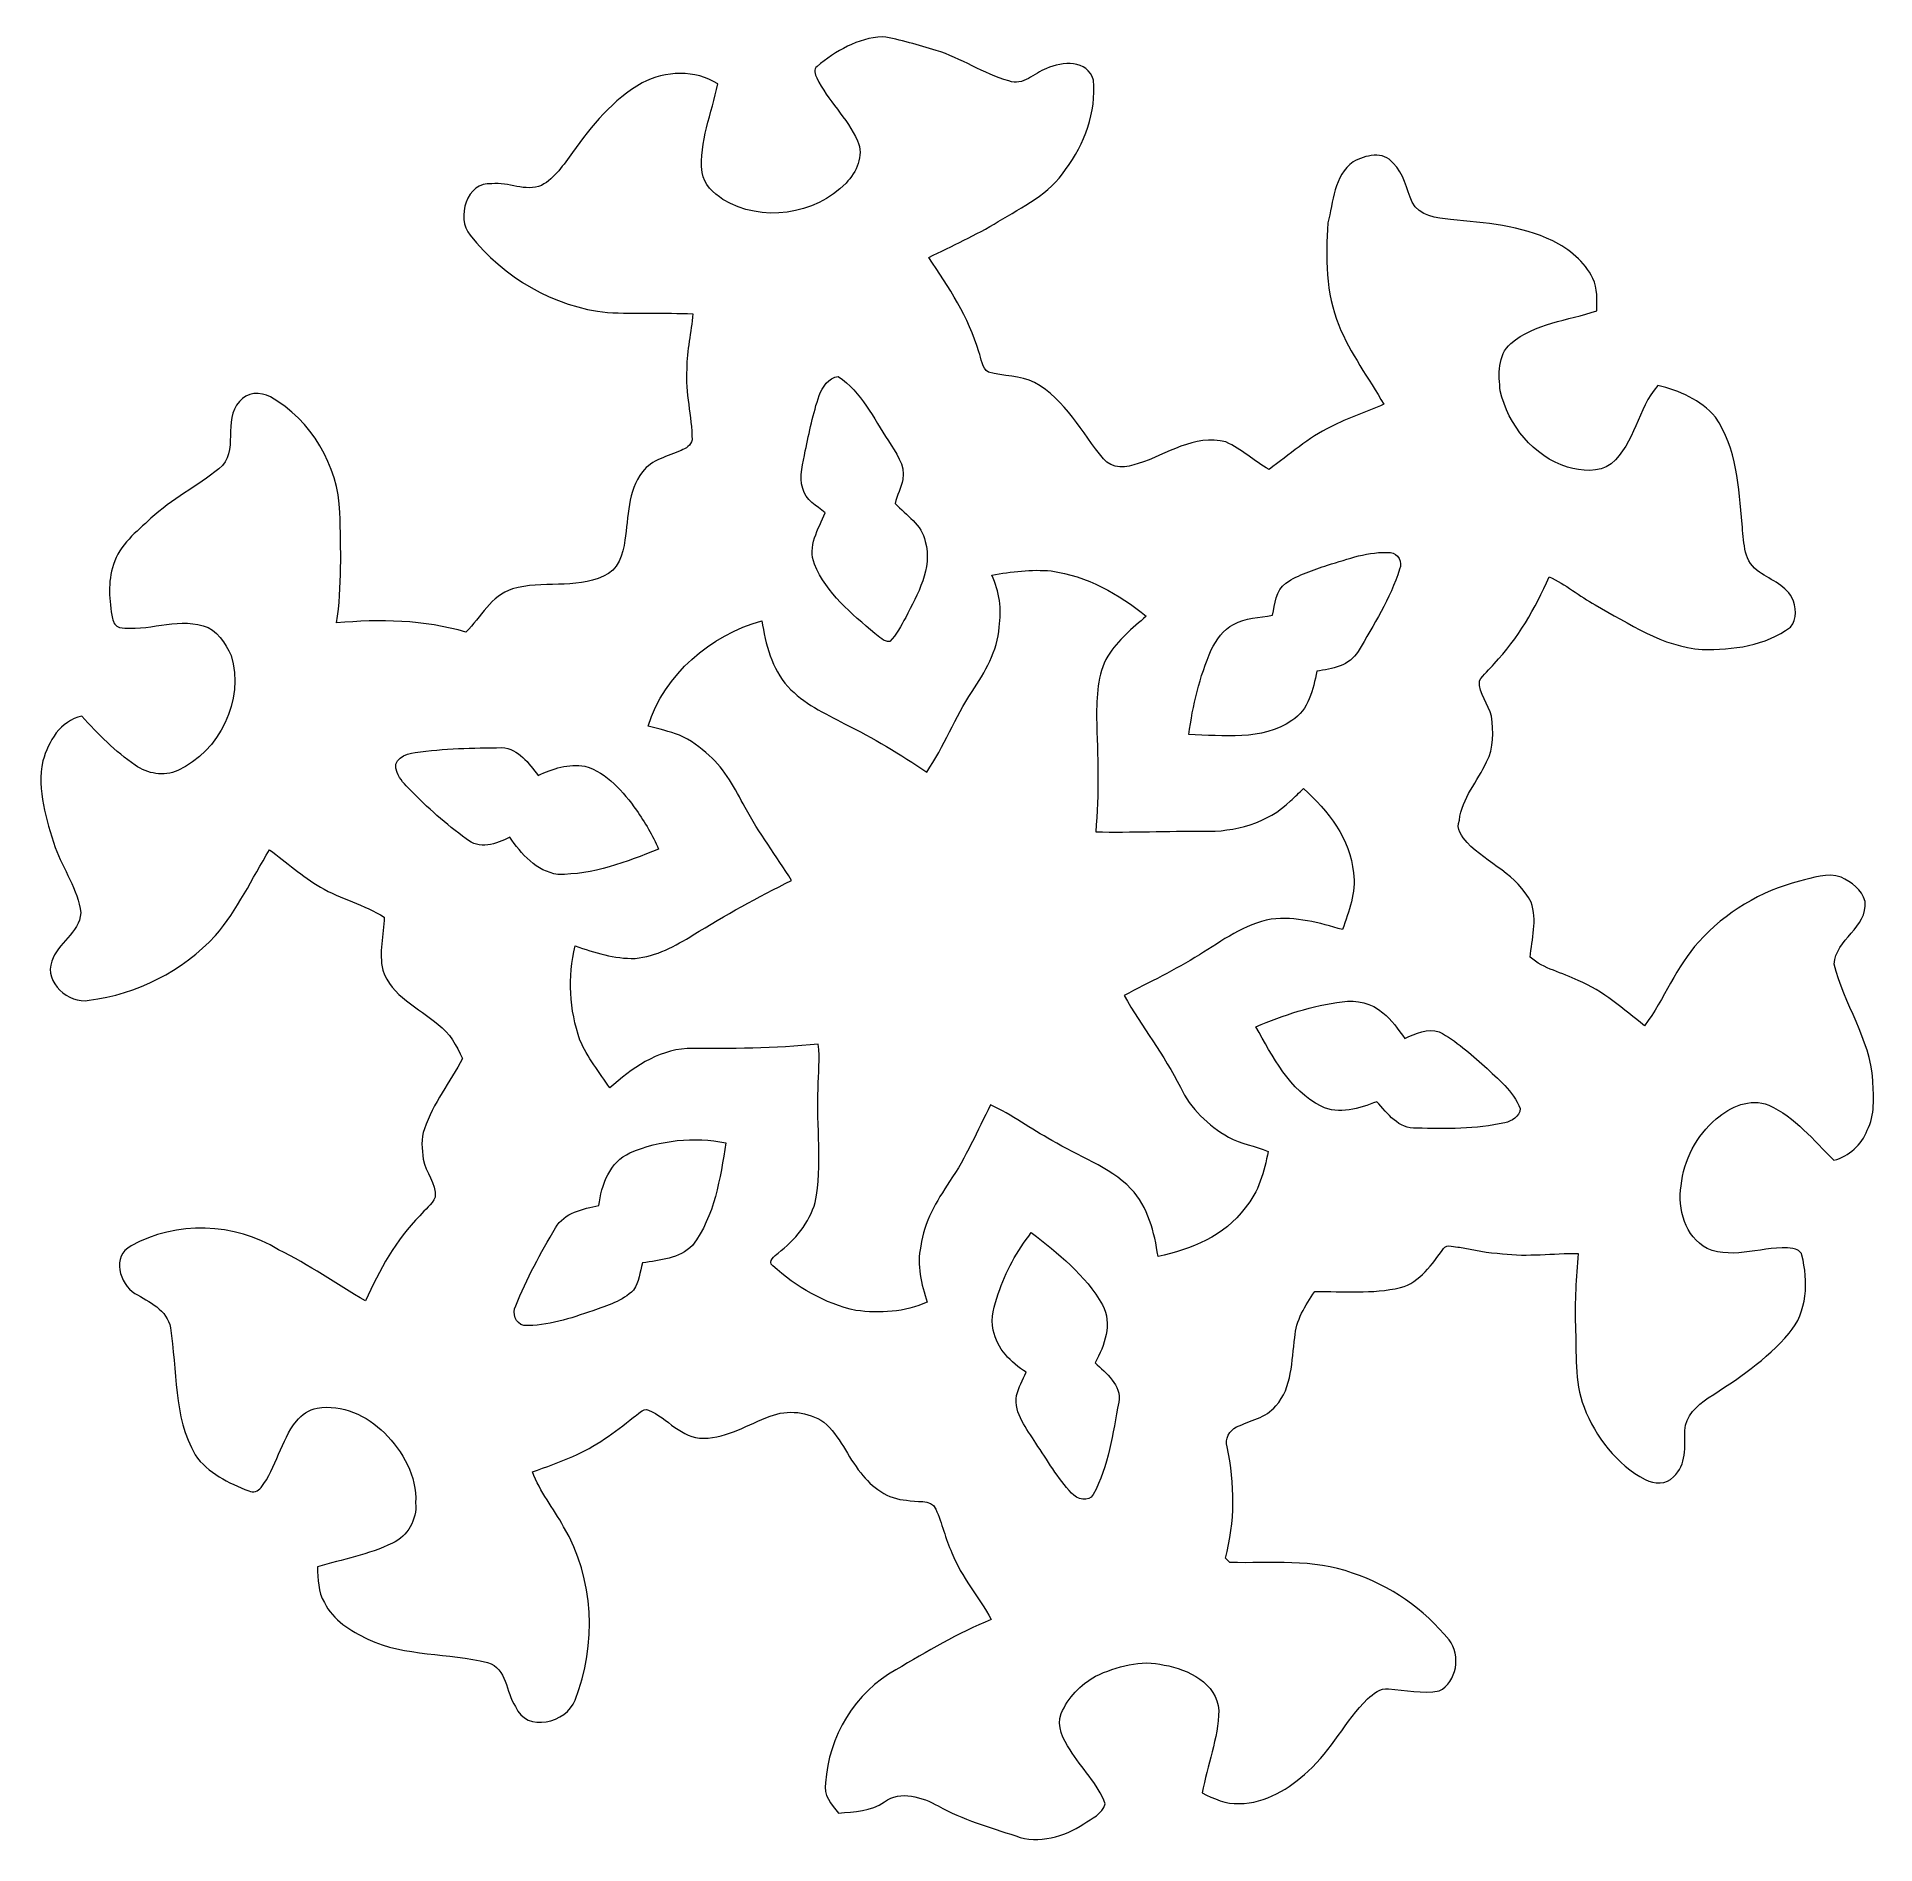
# Model space of a CAD drawing. Header units: centimetres. Extents: x -16.3 to 16.2, y -16 to 16.
import ezdxf

# ---------------------------------------------------------------- set-up
doc = ezdxf.new("R2010")
doc.units = ezdxf.units.CM
doc.header["$MEASUREMENT"] = 0
doc.layers.add('Layer 1', color=7, linetype='Continuous')

msp = doc.modelspace()

# ---------------------------------------------------------------- linework, layer by layer
at = {"layer": 'Layer 1', "color": 254, "lineweight": 9}
for points, knots in [([(-2.47945, 15.42943), (-2.15419, 15.70072), (-1.75943, 15.93391), (-1.32622, 15.95401), (-1.32622, 15.95401), (-1.00096, 15.91062), (-0.69016, 15.79844), (-0.37443, 15.71271), (-0.37443, 15.71271), (0.07395, 15.57972), (0.4606, 15.29714), (0.9118, 15.1712), (0.9118, 15.1712), (1.16898, 15.07983), (1.35948, 15.30808), (1.58031, 15.39345), (1.58031, 15.39345), (1.86218, 15.51798), (2.30069, 15.55114), (2.41463, 15.18531), (2.41463, 15.18531), (2.45803, 14.62051), (2.26259, 14.05219), (1.91828, 13.60663), (1.91828, 13.60663), (1.6417, 13.16813), (1.15134, 12.94553), (0.72553, 12.68271), (0.72553, 12.68271), (0.33289, 12.43929), (-0.09079, 12.25408), (-0.50284, 12.047), (-0.50284, 12.047), (-0.15147, 11.52313), (0.20483, 10.98867), (0.38052, 10.37554), (0.38052, 10.37554), (0.43414, 10.26124), (0.43273, 10.08944), (0.55338, 10.01606), (0.55338, 10.01606), (0.81867, 9.94056), (1.11606, 9.96491), (1.36724, 9.83508), (1.36724, 9.83508), (1.91687, 9.53522), (2.20473, 8.94855), (2.5875, 8.48077), (2.5875, 8.48077), (2.73284, 8.30156), (3.01012, 8.32096), (3.20415, 8.40175), (3.20415, 8.40175), (3.71709, 8.55591), (4.19016, 8.93197), (4.75708, 8.78204), (4.75708, 8.78204), (5.03189, 8.6561), (5.25591, 8.44302), (5.51978, 8.29627), (5.51978, 8.29627), (5.87926, 8.55485), (6.21229, 8.85859), (6.61516, 9.05121), (6.61516, 9.05121), (6.91714, 9.20714), (7.24028, 9.31509), (7.55214, 9.44879), (7.55214, 9.44879), (7.28191, 9.91269), (6.96018, 10.35014), (6.75168, 10.84756), (6.75168, 10.84756), (6.52485, 11.42047), (6.51603, 12.053), (6.56083, 12.65836), (6.56083, 12.65836), (6.65432, 13.03019), (6.66561, 13.49445), (7.00745, 13.73963), (7.00745, 13.73963), (7.217, 13.85957), (7.5479, 13.93789), (7.71441, 13.71529), (7.71441, 13.71529), (7.91162, 13.53572), (7.94901, 13.25879), (8.05132, 13.02666), (8.05132, 13.02666), (8.18009, 12.77901), (8.4856, 12.74621), (8.73112, 12.71904), (8.73112, 12.71904), (9.34354, 12.66048), (9.97607, 12.61427), (10.53947, 12.34298), (10.53947, 12.34298), (10.83333, 12.19552), (11.10532, 11.97715), (11.25032, 11.67588), (11.25032, 11.67588), (11.33781, 11.49773), (11.32369, 11.29453), (11.31946, 11.10156), (11.31946, 11.10156), (10.80582, 10.93116), (10.22796, 10.88495), (9.79721, 10.52476), (9.79721, 10.52476), (9.55945, 10.31416), (9.58273, 9.9702), (9.61201, 9.68586), (9.61201, 9.68586), (9.75066, 9.07449), (10.19938, 8.53263), (10.80052, 8.33331), (10.80052, 8.33331), (11.04923, 8.27298), (11.3558, 8.22924), (11.57311, 8.39681), (11.57311, 8.39681), (12.00138, 8.75453), (12.03666, 9.37153), (12.40072, 9.7797), (12.40072, 9.7797), (12.77996, 9.69433), (13.16378, 9.52605), (13.41955, 9.22372), (13.41955, 9.22372), (13.79984, 8.67162), (13.83794, 7.97418), (13.89156, 7.32824), (13.89156, 7.32824), (13.92437, 7.04391), (13.90497, 6.7063), (14.15791, 6.50804), (14.15791, 6.50804), (14.36499, 6.3507), (14.64051, 6.2685), (14.77316, 6.0272), (14.77316, 6.0272), (14.85077, 5.86669), (14.87546, 5.64655), (14.74776, 5.50509), (14.74776, 5.50509), (14.30502, 5.17136), (13.72611, 5.09869), (13.18742, 5.10998), (13.18742, 5.10998), (12.48292, 5.15619), (11.89026, 5.56788), (11.29336, 5.89879), (11.29336, 5.89879), (11.01219, 6.05084), (10.76842, 6.26568), (10.47561, 6.39585), (10.47561, 6.39585), (10.23501, 5.8367), (9.92493, 5.30118), (9.50512, 4.85668), (9.50512, 4.85668), (9.41974, 4.75438), (9.3118, 4.66901), (9.24301, 4.55365), (9.24301, 4.55365), (9.23312, 4.32223), (9.4021, 4.14231), (9.45502, 3.92676), (9.45502, 3.92676), (9.48959, 3.6583), (9.5023, 3.36549), (9.36965, 3.11961), (9.36965, 3.11961), (9.21407, 2.77388), (8.9322, 2.47755), (8.88811, 2.08773), (8.88811, 2.08773), (8.82214, 1.93357), (8.9368, 1.80163), (9.02357, 1.6898), (9.02357, 1.6898), (9.38659, 1.3222), (9.9207, 1.11936), (10.1567, 0.63358), (10.1567, 0.63358), (10.27029, 0.32208), (10.16904, -0.01976), (10.14011, -0.33691), (10.14011, -0.33691), (10.38318, -0.54928), (10.71092, -0.60643), (10.99102, -0.75248), (10.99102, -0.75248), (11.43694, -0.93064), (11.79007, -1.26366), (12.16719, -1.55011), (12.16719, -1.55011), (12.51573, -1.07492), (12.72528, -0.5073), (13.12357, -0.06668), (13.12357, -0.06668), (13.59699, 0.45543), (14.22353, 0.83678), (14.90862, 1.00753), (14.90862, 1.00753), (15.14534, 1.06644), (15.40357, 1.16628), (15.64381, 1.07843), (15.64381, 1.07843), (15.82972, 0.99306), (16.01211, 0.8583), (16.06785, 0.65016), (16.06785, 0.65016), (16.12181, 0.18838), (15.53939, -0.01976), (15.52316, -0.46109), (15.52316, -0.46109), (15.69214, -1.16523), (16.15991, -1.78189), (16.20579, -2.51955), (16.20579, -2.51955), (16.21778, -2.81376), (16.24847, -3.13056), (16.10524, -3.40114), (16.10524, -3.40114), (16.01282, -3.66184), (15.78139, -3.85763), (15.51822, -3.93172), (15.51822, -3.93172), (15.15839, -3.58247), (14.83101, -3.16619), (14.36358, -2.95452), (14.36358, -2.95452), (14.03373, -2.82893), (13.68131, -2.97957), (13.43542, -3.20182), (13.43542, -3.20182), (13.08476, -3.49604), (12.85722, -3.92748), (12.81277, -4.38327), (12.81277, -4.38327), (12.74327, -4.79144), (12.88862, -5.28603), (13.27138, -5.49205), (13.27138, -5.49205), (13.76033, -5.70548), (14.28385, -5.42855), (14.78868, -5.49311), (14.78868, -5.49311), (14.85465, -5.50757), (14.93437, -5.53615), (14.95166, -5.61094), (14.95166, -5.61094), (15.06314, -6.07308), (15.05397, -6.61953), (14.72236, -6.99242), (14.72236, -6.99242), (14.32971, -7.46761), (13.80549, -7.80769), (13.2929, -8.13859), (13.2929, -8.13859), (13.09393, -8.26982), (12.89109, -8.46103), (12.8798, -8.71574), (12.8798, -8.71574), (12.87733, -8.99549), (12.91472, -9.32569), (12.67624, -9.53277), (12.67624, -9.53277), (12.55842, -9.68024), (12.33193, -9.66541), (12.17777, -9.58569), (12.17777, -9.58569), (11.67365, -9.3144), (11.29582, -8.83356), (11.09545, -8.30193), (11.09545, -8.30193), (10.91482, -7.84155), (10.96316, -7.34131), (10.94305, -6.85907), (10.94305, -6.85907), (10.92364, -6.43362), (10.95681, -6.00817), (10.99279, -5.58448), (10.99279, -5.58448), (10.54476, -5.57213), (10.09672, -5.64657), (9.65011, -5.58624), (9.65011, -5.58624), (9.39364, -5.57107), (9.14246, -5.51992), (8.89128, -5.47159), (8.89128, -5.47159), (8.81332, -5.48323), (8.66728, -5.40068), (8.60731, -5.49664), (8.60731, -5.49664), (8.4041, -5.76898), (8.1956, -6.09107), (7.84706, -6.18667), (7.84706, -6.18667), (7.34964, -6.30168), (6.83247, -6.24841), (6.32694, -6.25758), (6.32694, -6.25758), (6.16537, -6.50417), (5.98686, -6.76346), (5.9784, -7.07038), (5.9784, -7.07038), (5.91031, -7.47854), (5.93959, -7.9562), (5.63761, -8.27971), (5.63761, -8.27971), (5.46546, -8.49208), (5.18147, -8.54005), (4.94617, -8.65153), (4.94617, -8.65153), (4.81282, -8.71257), (4.73697, -8.86567), (4.7793, -9.00607), (4.7793, -9.00607), (4.91265, -9.65554), (4.92536, -10.33322), (4.74614, -10.97564), (4.74614, -10.97564), (4.77225, -11.00069), (4.79871, -11.02573), (4.82516, -11.05149), (4.82516, -11.05149), (5.54836, -11.07265), (6.30295, -10.98023), (6.99616, -11.23846), (6.99616, -11.23846), (7.66432, -11.45683), (8.26404, -11.87769), (8.70501, -12.42344), (8.70501, -12.42344), (8.92303, -12.69226), (8.8433, -13.1671), (8.5318, -13.32585), (8.5318, -13.32585), (8.23442, -13.377), (7.93314, -13.31103), (7.6361, -13.28598), (7.6361, -13.28598), (7.48899, -13.27187), (7.36446, -13.37629), (7.26074, -13.4659), (7.26074, -13.4659), (6.86457, -13.8529), (6.63209, -14.37889), (6.21158, -14.74436), (6.21158, -14.74436), (5.87785, -15.05305), (5.46052, -15.31657), (4.99203, -15.32045), (4.99203, -15.32045), (4.75708, -15.3328), (4.53941, -15.23155), (4.33586, -15.1296), (4.33586, -15.1296), (4.43182, -14.64241), (4.61667, -14.16934), (4.63149, -13.6691), (4.63149, -13.6691), (4.59127, -13.18685), (4.08928, -12.93991), (3.66558, -12.86794), (3.66558, -12.86794), (3.25213, -12.76422), (2.82456, -12.89158), (2.44921, -13.06373), (2.44921, -13.06373), (2.18427, -13.2126), (1.95849, -13.44297), (1.84278, -13.72695), (1.84278, -13.72695), (1.75282, -13.95591), (1.877, -14.18168), (1.99765, -14.36936), (1.99765, -14.36936), (2.19591, -14.69356), (2.49083, -14.96168), (2.61995, -15.32645), (2.61995, -15.32645), (2.56633, -15.50072), (2.38253, -15.5868), (2.24071, -15.67781), (2.24071, -15.67781), (1.89041, -15.90677), (1.44661, -16.03871), (1.03739, -15.89266), (1.03739, -15.89266), (0.57278, -15.73426), (0.09371, -15.60585), (-0.33597, -15.36173), (-0.33597, -15.36173), (-0.61643, -15.20474), (-1.00308, -15.08056), (-1.28883, -15.28658), (-1.28883, -15.28658), (-1.52413, -15.46156), (-1.82223, -15.46403), (-2.10198, -15.48802), (-2.10198, -15.48802), (-2.22757, -15.33633), (-2.37715, -15.16699), (-2.32882, -14.95109), (-2.32882, -14.95109), (-2.2826, -14.13547), (-1.80247, -13.34772), (-1.08492, -12.9512), (-1.08492, -12.9512), (-0.53776, -12.62664), (0.01469, -12.30561), (0.60241, -12.05937), (0.60241, -12.05937), (0.38087, -11.66109), (0.07431, -11.31043), (-0.09326, -10.88251), (-0.09326, -10.88251), (-0.20792, -10.63133), (-0.26648, -10.35968), (-0.37795, -10.1078), (-0.37795, -10.1078), (-0.45945, -9.90743), (-0.73461, -10.00232), (-0.89477, -9.94869), (-0.89477, -9.94869), (-1.22885, -9.93812), (-1.50931, -9.71621), (-1.70722, -9.46468), (-1.70722, -9.46468), (-1.94182, -9.17787), (-2.07517, -8.8131), (-2.35951, -8.56686), (-2.35951, -8.56686), (-2.63926, -8.38167), (-2.99804, -8.33862), (-3.31201, -8.46456), (-3.31201, -8.46456), (-3.69936, -8.60355), (-4.0606, -8.84944), (-4.48746, -8.85226), (-4.48746, -8.85226), (-4.88257, -8.85896), (-5.12775, -8.49842), (-5.46325, -8.35343), (-5.46325, -8.35343), (-5.56873, -8.31604), (-5.65234, -8.43951), (-5.73171, -8.48115), (-5.73171, -8.48115), (-6.05874, -8.75419), (-6.41187, -9.00114), (-6.80098, -9.17646), (-6.80098, -9.17646), (-7.03628, -9.27701), (-7.27794, -9.36202), (-7.51853, -9.44882), (-7.51853, -9.44882), (-7.3873, -9.79982), (-7.14212, -10.09157), (-6.96679, -10.42001), (-6.96679, -10.42001), (-6.42104, -11.33512), (-6.37835, -12.50528), (-6.76112, -13.48848), (-6.76112, -13.48848), (-6.91634, -13.8857), (-7.62401, -14.0762), (-7.81698, -13.60172), (-7.81698, -13.60172), (-7.99337, -13.34772), (-7.96585, -12.92438), (-8.31052, -12.82349), (-8.31052, -12.82349), (-9.00831, -12.64216), (-9.76537, -12.7226), (-10.43142, -12.40827), (-10.43142, -12.40827), (-10.73304, -12.25975), (-11.05054, -12.07701), (-11.20082, -11.76198), (-11.20082, -11.76198), (-11.31512, -11.57254), (-11.31442, -11.34359), (-11.32324, -11.12945), (-11.32324, -11.12945), (-10.87944, -10.99575), (-10.41484, -10.91461), (-9.99574, -10.71035), (-9.99574, -10.71035), (-9.72657, -10.58723), (-9.55829, -10.29195), (-9.58545, -9.99809), (-9.58545, -9.99809), (-9.56182, -9.52254), (-9.81405, -9.08616), (-10.1372, -8.75808), (-10.1372, -8.75808), (-10.44482, -8.44939), (-10.88862, -8.25114), (-11.32959, -8.31852), (-11.32959, -8.31852), (-11.47423, -8.3485), (-11.60229, -8.43704), (-11.69648, -8.54923), (-11.69648, -8.54923), (-11.97305, -8.90341), (-12.04961, -9.36767), (-12.32089, -9.72468), (-12.32089, -9.72468), (-12.37169, -9.791), (-12.4613, -9.82699), (-12.53962, -9.78606), (-12.53962, -9.78606), (-12.89345, -9.64566), (-13.26563, -9.47033), (-13.48682, -9.14718), (-13.48682, -9.14718), (-13.87876, -8.46597), (-13.80715, -7.64682), (-13.92427, -6.89717), (-13.92427, -6.89717), (-13.97895, -6.58249), (-14.30562, -6.43185), (-14.55292, -6.29039), (-14.55292, -6.29039), (-14.82879, -6.12141), (-14.96814, -5.62611), (-14.62312, -5.44866), (-14.62312, -5.44866), (-13.82443, -5.00663), (-12.7855, -5.03097), (-12.0101, -5.51569), (-12.0101, -5.51569), (-11.4767, -5.78168), (-10.98492, -6.11823), (-10.47445, -6.42303), (-10.47445, -6.42303), (-10.2261, -5.8794), (-9.93753, -5.34001), (-9.51031, -4.9142), (-9.51031, -4.9142), (-9.4193, -4.80625), (-9.29794, -4.71735), (-9.23867, -4.58612), (-9.23867, -4.58612), (-9.21786, -4.33741), (-9.41012, -4.14832), (-9.45034, -3.91408), (-9.45034, -3.91408), (-9.47398, -3.73557), (-9.49479, -3.54719), (-9.43094, -3.37503), (-9.43094, -3.37503), (-9.27501, -2.92595), (-8.97444, -2.54742), (-8.75607, -2.12937), (-8.75607, -2.12937), (-8.86297, -1.90571), (-8.98079, -1.67782), (-9.18858, -1.53036), (-9.18858, -1.53036), (-9.52654, -1.22838), (-10.0162, -1.03118), (-10.16824, -0.56763), (-10.16824, -0.56763), (-10.23562, -0.2593), (-10.15554, 0.05996), (-10.14037, 0.369), (-10.14037, 0.369), (-10.4928, 0.59654), (-10.9126, 0.68579), (-11.27032, 0.9031), (-11.27032, 0.9031), (-11.59488, 1.08725), (-11.86934, 1.34372), (-12.17026, 1.56139), (-12.17026, 1.56139), (-12.48423, 1.05268), (-12.73541, 0.50094), (-13.12946, 0.04515), (-13.12946, 0.04515), (-13.70872, -0.58421), (-14.5187, -0.99414), (-15.36572, -1.10032), (-15.36572, -1.10032), (-15.72873, -1.17264), (-16.16264, -0.78176), (-16.02577, -0.40994), (-16.02577, -0.40994), (-15.9224, -0.08397), (-15.53964, 0.08889), (-15.51142, 0.44449), (-15.51142, 0.44449), (-15.56151, 0.86395), (-15.82539, 1.21496), (-15.96368, 1.60654), (-15.96368, 1.60654), (-16.1249, 2.09726), (-16.29105, 2.61372), (-16.18205, 3.13619), (-16.18205, 3.13619), (-16.08609, 3.48156), (-15.87407, 3.84739), (-15.49625, 3.92711), (-15.49625, 3.92711), (-15.20415, 3.61385), (-14.90499, 3.30058), (-14.54763, 3.06034), (-14.54763, 3.06034), (-14.33384, 2.90759), (-14.03927, 2.85467), (-13.79656, 2.96791), (-13.79656, 2.96791), (-13.05538, 3.30164), (-12.61158, 4.21675), (-12.85182, 5.00062), (-12.85182, 5.00062), (-12.95131, 5.22075), (-13.09912, 5.46134), (-13.34783, 5.52873), (-13.34783, 5.52873), (-13.83572, 5.67089), (-14.33208, 5.42078), (-14.8242, 5.49945), (-14.8242, 5.49945), (-14.9004, 5.51497), (-14.9378, 5.58799), (-14.94979, 5.6582), (-14.94979, 5.6582), (-15.01259, 5.97181), (-15.03658, 6.30519), (-14.93462, 6.61316), (-14.93462, 6.61316), (-14.82738, 6.96171), (-14.52611, 7.19172), (-14.2714, 7.43126), (-14.2714, 7.43126), (-13.9024, 7.7671), (-13.45225, 7.99676), (-13.06702, 8.30826), (-13.06702, 8.30826), (-12.69519, 8.60883), (-13.01622, 9.16481), (-12.70154, 9.49536), (-12.70154, 9.49536), (-12.57701, 9.66787), (-12.33007, 9.67281), (-12.15509, 9.57932), (-12.15509, 9.57932), (-11.42942, 9.17221), (-10.956, 8.36365), (-10.92707, 7.53462), (-10.92707, 7.53462), (-10.90978, 6.88339), (-10.88615, 6.22652), (-10.98492, 5.57988), (-10.98492, 5.57988), (-10.21799, 5.64514), (-9.43729, 5.63738), (-8.69434, 5.41443), (-8.69434, 5.41443), (-8.43046, 5.68007), (-8.25231, 6.06001), (-7.87201, 6.18136), (-7.87201, 6.18136), (-7.34708, 6.33623), (-6.76711, 6.17113), (-6.26017, 6.40503), (-6.26017, 6.40503), (-6.00582, 6.50592), (-5.9088, 6.79555), (-5.88164, 7.04602), (-5.88164, 7.04602), (-5.81602, 7.45383), (-5.83684, 7.90998), (-5.56943, 8.25323), (-5.56943, 8.25323), (-5.4061, 8.4716), (-5.12035, 8.52451), (-4.88716, 8.63176), (-4.88716, 8.63176), (-4.80532, 8.66845), (-4.70724, 8.71854), (-4.69349, 8.81767), (-4.69349, 8.81767), (-4.69243, 9.23889), (-4.81978, 9.65305), (-4.78732, 10.07533), (-4.78732, 10.07533), (-4.78309, 10.40376), (-4.70971, 10.72514), (-4.67761, 11.0504), (-4.67761, 11.0504), (-5.18067, 11.06945), (-5.68409, 11.05146), (-6.18679, 11.07086), (-6.18679, 11.07086), (-7.13965, 11.17458), (-8.02935, 11.69246), (-8.61955, 12.44317), (-8.61955, 12.44317), (-8.87602, 12.74303), (-8.68481, 13.40096), (-8.23679, 13.35263), (-8.23679, 13.35263), (-7.94222, 13.38897), (-7.64377, 13.20199), (-7.35731, 13.32335), (-7.35731, 13.32335), (-7.11813, 13.45211), (-6.9689, 13.69271), (-6.8098, 13.90296), (-6.8098, 13.90296), (-6.4736, 14.37992), (-6.09013, 14.84523), (-5.57578, 15.13804), (-5.57578, 15.13804), (-5.16656, 15.35182), (-4.63492, 15.37546), (-4.23875, 15.11969), (-4.23875, 15.11969), (-4.34212, 14.60041), (-4.57284, 14.09417), (-4.51533, 13.55407), (-4.51533, 13.55407), (-4.48676, 13.34028), (-4.31284, 13.18894), (-4.14527, 13.07464), (-4.14527, 13.07464), (-3.46688, 12.65872), (-2.51544, 12.79559), (-1.96722, 13.36498), (-1.96722, 13.36498), (-1.7806, 13.5583), (-1.64866, 13.84723), (-1.76261, 14.11181), (-1.76261, 14.11181), (-1.94711, 14.51715), (-2.29177, 14.82654), (-2.48615, 15.22659), (-2.48615, 15.22659), (-2.51614, 15.28409), (-2.55177, 15.38639), (-2.47945, 15.42943), (-2.47945, 15.42943), (-2.47945, 15.42943), (-2.47945, 15.42943), (-2.47945, 15.42943)], [0, 0, 0, 0, 0.00529101, 0.00529101, 0.00529101, 0.00529101, 0.01058201, 0.01058201, 0.01058201, 0.01058201, 0.01587302, 0.01587302, 0.01587302, 0.01587302, 0.02116402, 0.02116402, 0.02116402, 0.02116402, 0.02645503, 0.02645503, 0.02645503, 0.02645503, 0.03174603, 0.03174603, 0.03174603, 0.03174603, 0.03703704, 0.03703704, 0.03703704, 0.03703704, 0.04232804, 0.04232804, 0.04232804, 0.04232804, 0.04761905, 0.04761905, 0.04761905, 0.04761905, 0.05291005, 0.05291005, 0.05291005, 0.05291005, 0.05820106, 0.05820106, 0.05820106, 0.05820106, 0.06349206, 0.06349206, 0.06349206, 0.06349206, 0.06878307, 0.06878307, 0.06878307, 0.06878307, 0.07407407, 0.07407407, 0.07407407, 0.07407407, 0.07936508, 0.07936508, 0.07936508, 0.07936508, 0.08465608, 0.08465608, 0.08465608, 0.08465608, 0.08994709, 0.08994709, 0.08994709, 0.08994709, 0.0952381, 0.0952381, 0.0952381, 0.0952381, 0.1005291, 0.1005291, 0.1005291, 0.1005291, 0.10582011, 0.10582011, 0.10582011, 0.10582011, 0.11111111, 0.11111111, 0.11111111, 0.11111111, 0.11640212, 0.11640212, 0.11640212, 0.11640212, 0.12169312, 0.12169312, 0.12169312, 0.12169312, 0.12698413, 0.12698413, 0.12698413, 0.12698413, 0.13227513, 0.13227513, 0.13227513, 0.13227513, 0.13756614, 0.13756614, 0.13756614, 0.13756614, 0.14285714, 0.14285714, 0.14285714, 0.14285714, 0.14814815, 0.14814815, 0.14814815, 0.14814815, 0.15343915, 0.15343915, 0.15343915, 0.15343915, 0.15873016, 0.15873016, 0.15873016, 0.15873016, 0.16402116, 0.16402116, 0.16402116, 0.16402116, 0.16931217, 0.16931217, 0.16931217, 0.16931217, 0.17460317, 0.17460317, 0.17460317, 0.17460317, 0.17989418, 0.17989418, 0.17989418, 0.17989418, 0.18518519, 0.18518519, 0.18518519, 0.18518519, 0.19047619, 0.19047619, 0.19047619, 0.19047619, 0.1957672, 0.1957672, 0.1957672, 0.1957672, 0.2010582, 0.2010582, 0.2010582, 0.2010582, 0.20634921, 0.20634921, 0.20634921, 0.20634921, 0.21164021, 0.21164021, 0.21164021, 0.21164021, 0.21693122, 0.21693122, 0.21693122, 0.21693122, 0.22222222, 0.22222222, 0.22222222, 0.22222222, 0.22751323, 0.22751323, 0.22751323, 0.22751323, 0.23280423, 0.23280423, 0.23280423, 0.23280423, 0.23809524, 0.23809524, 0.23809524, 0.23809524, 0.24338624, 0.24338624, 0.24338624, 0.24338624, 0.24867725, 0.24867725, 0.24867725, 0.24867725, 0.25396825, 0.25396825, 0.25396825, 0.25396825, 0.25925926, 0.25925926, 0.25925926, 0.25925926, 0.26455026, 0.26455026, 0.26455026, 0.26455026, 0.26984127, 0.26984127, 0.26984127, 0.26984127, 0.27513228, 0.27513228, 0.27513228, 0.27513228, 0.28042328, 0.28042328, 0.28042328, 0.28042328, 0.28571429, 0.28571429, 0.28571429, 0.28571429, 0.29100529, 0.29100529, 0.29100529, 0.29100529, 0.2962963, 0.2962963, 0.2962963, 0.2962963, 0.3015873, 0.3015873, 0.3015873, 0.3015873, 0.30687831, 0.30687831, 0.30687831, 0.30687831, 0.31216931, 0.31216931, 0.31216931, 0.31216931, 0.31746032, 0.31746032, 0.31746032, 0.31746032, 0.32275132, 0.32275132, 0.32275132, 0.32275132, 0.32804233, 0.32804233, 0.32804233, 0.32804233, 0.33333333, 0.33333333, 0.33333333, 0.33333333, 0.33862434, 0.33862434, 0.33862434, 0.33862434, 0.34391534, 0.34391534, 0.34391534, 0.34391534, 0.34920635, 0.34920635, 0.34920635, 0.34920635, 0.35449735, 0.35449735, 0.35449735, 0.35449735, 0.35978836, 0.35978836, 0.35978836, 0.35978836, 0.36507937, 0.36507937, 0.36507937, 0.36507937, 0.37037037, 0.37037037, 0.37037037, 0.37037037, 0.37566138, 0.37566138, 0.37566138, 0.37566138, 0.38095238, 0.38095238, 0.38095238, 0.38095238, 0.38624339, 0.38624339, 0.38624339, 0.38624339, 0.39153439, 0.39153439, 0.39153439, 0.39153439, 0.3968254, 0.3968254, 0.3968254, 0.3968254, 0.4021164, 0.4021164, 0.4021164, 0.4021164, 0.40740741, 0.40740741, 0.40740741, 0.40740741, 0.41269841, 0.41269841, 0.41269841, 0.41269841, 0.41798942, 0.41798942, 0.41798942, 0.41798942, 0.42328042, 0.42328042, 0.42328042, 0.42328042, 0.42857143, 0.42857143, 0.42857143, 0.42857143, 0.43386243, 0.43386243, 0.43386243, 0.43386243, 0.43915344, 0.43915344, 0.43915344, 0.43915344, 0.44444444, 0.44444444, 0.44444444, 0.44444444, 0.44973545, 0.44973545, 0.44973545, 0.44973545, 0.45502646, 0.45502646, 0.45502646, 0.45502646, 0.46031746, 0.46031746, 0.46031746, 0.46031746, 0.46560847, 0.46560847, 0.46560847, 0.46560847, 0.47089947, 0.47089947, 0.47089947, 0.47089947, 0.47619048, 0.47619048, 0.47619048, 0.47619048, 0.48148148, 0.48148148, 0.48148148, 0.48148148, 0.48677249, 0.48677249, 0.48677249, 0.48677249, 0.49206349, 0.49206349, 0.49206349, 0.49206349, 0.4973545, 0.4973545, 0.4973545, 0.4973545, 0.5026455, 0.5026455, 0.5026455, 0.5026455, 0.50793651, 0.50793651, 0.50793651, 0.50793651, 0.51322751, 0.51322751, 0.51322751, 0.51322751, 0.51851852, 0.51851852, 0.51851852, 0.51851852, 0.52380952, 0.52380952, 0.52380952, 0.52380952, 0.52910053, 0.52910053, 0.52910053, 0.52910053, 0.53439153, 0.53439153, 0.53439153, 0.53439153, 0.53968254, 0.53968254, 0.53968254, 0.53968254, 0.54497354, 0.54497354, 0.54497354, 0.54497354, 0.55026455, 0.55026455, 0.55026455, 0.55026455, 0.55555556, 0.55555556, 0.55555556, 0.55555556, 0.56084656, 0.56084656, 0.56084656, 0.56084656, 0.56613757, 0.56613757, 0.56613757, 0.56613757, 0.57142857, 0.57142857, 0.57142857, 0.57142857, 0.57671958, 0.57671958, 0.57671958, 0.57671958, 0.58201058, 0.58201058, 0.58201058, 0.58201058, 0.58730159, 0.58730159, 0.58730159, 0.58730159, 0.59259259, 0.59259259, 0.59259259, 0.59259259, 0.5978836, 0.5978836, 0.5978836, 0.5978836, 0.6031746, 0.6031746, 0.6031746, 0.6031746, 0.60846561, 0.60846561, 0.60846561, 0.60846561, 0.61375661, 0.61375661, 0.61375661, 0.61375661, 0.61904762, 0.61904762, 0.61904762, 0.61904762, 0.62433862, 0.62433862, 0.62433862, 0.62433862, 0.62962963, 0.62962963, 0.62962963, 0.62962963, 0.63492063, 0.63492063, 0.63492063, 0.63492063, 0.64021164, 0.64021164, 0.64021164, 0.64021164, 0.64550265, 0.64550265, 0.64550265, 0.64550265, 0.65079365, 0.65079365, 0.65079365, 0.65079365, 0.65608466, 0.65608466, 0.65608466, 0.65608466, 0.66137566, 0.66137566, 0.66137566, 0.66137566, 0.66666667, 0.66666667, 0.66666667, 0.66666667, 0.67195767, 0.67195767, 0.67195767, 0.67195767, 0.67724868, 0.67724868, 0.67724868, 0.67724868, 0.68253968, 0.68253968, 0.68253968, 0.68253968, 0.68783069, 0.68783069, 0.68783069, 0.68783069, 0.69312169, 0.69312169, 0.69312169, 0.69312169, 0.6984127, 0.6984127, 0.6984127, 0.6984127, 0.7037037, 0.7037037, 0.7037037, 0.7037037, 0.70899471, 0.70899471, 0.70899471, 0.70899471, 0.71428571, 0.71428571, 0.71428571, 0.71428571, 0.71957672, 0.71957672, 0.71957672, 0.71957672, 0.72486772, 0.72486772, 0.72486772, 0.72486772, 0.73015873, 0.73015873, 0.73015873, 0.73015873, 0.73544974, 0.73544974, 0.73544974, 0.73544974, 0.74074074, 0.74074074, 0.74074074, 0.74074074, 0.74603175, 0.74603175, 0.74603175, 0.74603175, 0.75132275, 0.75132275, 0.75132275, 0.75132275, 0.75661376, 0.75661376, 0.75661376, 0.75661376, 0.76190476, 0.76190476, 0.76190476, 0.76190476, 0.76719577, 0.76719577, 0.76719577, 0.76719577, 0.77248677, 0.77248677, 0.77248677, 0.77248677, 0.77777778, 0.77777778, 0.77777778, 0.77777778, 0.78306878, 0.78306878, 0.78306878, 0.78306878, 0.78835979, 0.78835979, 0.78835979, 0.78835979, 0.79365079, 0.79365079, 0.79365079, 0.79365079, 0.7989418, 0.7989418, 0.7989418, 0.7989418, 0.8042328, 0.8042328, 0.8042328, 0.8042328, 0.80952381, 0.80952381, 0.80952381, 0.80952381, 0.81481481, 0.81481481, 0.81481481, 0.81481481, 0.82010582, 0.82010582, 0.82010582, 0.82010582, 0.82539683, 0.82539683, 0.82539683, 0.82539683, 0.83068783, 0.83068783, 0.83068783, 0.83068783, 0.83597884, 0.83597884, 0.83597884, 0.83597884, 0.84126984, 0.84126984, 0.84126984, 0.84126984, 0.84656085, 0.84656085, 0.84656085, 0.84656085, 0.85185185, 0.85185185, 0.85185185, 0.85185185, 0.85714286, 0.85714286, 0.85714286, 0.85714286, 0.86243386, 0.86243386, 0.86243386, 0.86243386, 0.86772487, 0.86772487, 0.86772487, 0.86772487, 0.87301587, 0.87301587, 0.87301587, 0.87301587, 0.87830688, 0.87830688, 0.87830688, 0.87830688, 0.88359788, 0.88359788, 0.88359788, 0.88359788, 0.88888889, 0.88888889, 0.88888889, 0.88888889, 0.89417989, 0.89417989, 0.89417989, 0.89417989, 0.8994709, 0.8994709, 0.8994709, 0.8994709, 0.9047619, 0.9047619, 0.9047619, 0.9047619, 0.91005291, 0.91005291, 0.91005291, 0.91005291, 0.91534392, 0.91534392, 0.91534392, 0.91534392, 0.92063492, 0.92063492, 0.92063492, 0.92063492, 0.92592593, 0.92592593, 0.92592593, 0.92592593, 0.93121693, 0.93121693, 0.93121693, 0.93121693, 0.93650794, 0.93650794, 0.93650794, 0.93650794, 0.94179894, 0.94179894, 0.94179894, 0.94179894, 0.94708995, 0.94708995, 0.94708995, 0.94708995, 0.95238095, 0.95238095, 0.95238095, 0.95238095, 0.95767196, 0.95767196, 0.95767196, 0.95767196, 0.96296296, 0.96296296, 0.96296296, 0.96296296, 0.96825397, 0.96825397, 0.96825397, 0.96825397, 0.97354497, 0.97354497, 0.97354497, 0.97354497, 0.97883598, 0.97883598, 0.97883598, 0.97883598, 0.98412698, 0.98412698, 0.98412698, 0.98412698, 0.98941799, 0.98941799, 0.98941799, 0.98941799, 1, 1, 1, 1]), ([(-2.441, 9.60578), (-2.55283, 9.28687), (-2.61704, 8.95349), (-2.68865, 8.62364), (-2.68865, 8.62364), (-2.72499, 8.40563), (-2.80754, 8.1795), (-2.73275, 7.95901), (-2.73275, 7.95901), (-2.69182, 7.7484), (-2.48263, 7.65668), (-2.33693, 7.52933), (-2.33693, 7.52933), (-2.45158, 7.24393), (-2.65866, 6.92925), (-2.52425, 6.61775), (-2.52425, 6.61775), (-2.31647, 6.10305), (-1.86738, 5.74145), (-1.4571, 5.38938), (-1.4571, 5.38938), (-1.37914, 5.33152), (-1.30153, 5.24368), (-1.19499, 5.24862), (-1.19499, 5.24862), (-1.07046, 5.36821), (-0.99602, 5.52837), (-0.9103, 5.67583), (-0.9103, 5.67583), (-0.70533, 6.0847), (-0.43017, 6.54508), (-0.56493, 7.01886), (-0.56493, 7.01886), (-0.62525, 7.32119), (-0.90324, 7.48311), (-1.09586, 7.69302), (-1.09586, 7.69302), (-1.07575, 7.84118), (-0.98297, 7.96818), (-0.96251, 8.11635), (-0.96251, 8.11635), (-0.91135, 8.37776), (-1.0948, 8.59507), (-1.21686, 8.80427), (-1.21686, 8.80427), (-1.48603, 9.20114), (-1.69135, 9.66646), (-2.10445, 9.93986), (-2.10445, 9.93986), (-2.27802, 9.92187), (-2.3842, 9.755), (-2.441, 9.60578), (-2.441, 9.60578), (-2.441, 9.60578), (-2.441, 9.60578), (-2.441, 9.60578)], [0, 0, 0, 0, 0.06666667, 0.06666667, 0.06666667, 0.06666667, 0.13333333, 0.13333333, 0.13333333, 0.13333333, 0.2, 0.2, 0.2, 0.2, 0.26666667, 0.26666667, 0.26666667, 0.26666667, 0.33333333, 0.33333333, 0.33333333, 0.33333333, 0.4, 0.4, 0.4, 0.4, 0.46666667, 0.46666667, 0.46666667, 0.46666667, 0.53333333, 0.53333333, 0.53333333, 0.53333333, 0.6, 0.6, 0.6, 0.6, 0.66666667, 0.66666667, 0.66666667, 0.66666667, 0.73333333, 0.73333333, 0.73333333, 0.73333333, 0.8, 0.8, 0.8, 0.8, 0.86666667, 0.86666667, 0.86666667, 0.86666667, 1, 1, 1, 1]), ([(6.55695, 6.60293), (6.30577, 6.51156), (6.04084, 6.43925), (5.81894, 6.28473), (5.81894, 6.28473), (5.63514, 6.15632), (5.62632, 5.9129), (5.58046, 5.71429), (5.58046, 5.71429), (5.34798, 5.67724), (5.10245, 5.66631), (4.89078, 5.55377), (4.89078, 5.55377), (4.7084, 5.45958), (4.58881, 5.28037), (4.49743, 5.10222), (4.49743, 5.10222), (4.28859, 4.62667), (4.16865, 4.11656), (4.09986, 3.60326), (4.09986, 3.60326), (4.70698, 3.58492), (5.39067, 3.48967), (5.92513, 3.84986), (5.92513, 3.84986), (6.21934, 4.04036), (6.3033, 4.40301), (6.36398, 4.7251), (6.36398, 4.7251), (6.63139, 4.76038), (6.9503, 4.82211), (7.09741, 5.07576), (7.09741, 5.07576), (7.37081, 5.54284), (7.66644, 6.0085), (7.82942, 6.52814), (7.82942, 6.52814), (7.88904, 6.65303), (7.80261, 6.81213), (7.66891, 6.82483), (7.66891, 6.82483), (7.28332, 6.84988), (6.91925, 6.71053), (6.55695, 6.60293), (6.55695, 6.60293), (6.55695, 6.60293), (6.55695, 6.60293), (6.55695, 6.60293)], [0, 0, 0, 0, 0.07692308, 0.07692308, 0.07692308, 0.07692308, 0.15384615, 0.15384615, 0.15384615, 0.15384615, 0.23076923, 0.23076923, 0.23076923, 0.23076923, 0.30769231, 0.30769231, 0.30769231, 0.30769231, 0.38461538, 0.38461538, 0.38461538, 0.38461538, 0.46153846, 0.46153846, 0.46153846, 0.46153846, 0.53846154, 0.53846154, 0.53846154, 0.53846154, 0.61538462, 0.61538462, 0.61538462, 0.61538462, 0.69230769, 0.69230769, 0.69230769, 0.69230769, 0.76923077, 0.76923077, 0.76923077, 0.76923077, 0.84615385, 0.84615385, 0.84615385, 0.84615385, 1, 1, 1, 1]), ([(0.61406, 6.42302), (0.7467, 6.13727), (0.79327, 5.81659), (0.74176, 5.50438), (0.74176, 5.50438), (0.71672, 5.08035), (0.48953, 4.70816), (0.26269, 4.3628), (0.26269, 4.3628), (-0.04282, 3.90948), (-0.23332, 3.39089), (-0.53882, 2.93793), (-0.53882, 2.93793), (-1.0059, 3.2526), (-1.4892, 3.54365), (-1.99297, 3.79553), (-1.99297, 3.79553), (-2.34892, 3.9758), (-2.72005, 4.15501), (-2.99627, 4.45099), (-2.99627, 4.45099), (-3.28802, 4.77237), (-3.38821, 5.20205), (-3.457, 5.61692), (-3.457, 5.61692), (-4.36858, 5.3601), (-5.18455, 4.67394), (-5.46819, 3.75249), (-5.46819, 3.75249), (-5.28545, 3.69393), (-5.09318, 3.66676), (-4.91644, 3.59021), (-4.91644, 3.59021), (-4.71783, 3.50978), (-4.5492, 3.37325), (-4.38939, 3.2332), (-4.38939, 3.2332), (-4.1047, 2.98555), (-3.93325, 2.64089), (-3.75474, 2.31457), (-3.75474, 2.31457), (-3.51133, 1.86336), (-3.2037, 1.45203), (-2.92995, 1.01952), (-2.92995, 1.01952), (-3.52897, 0.73165), (-4.10752, 0.40286), (-4.67338, 0.05503), (-4.67338, 0.05503), (-4.99017, -0.13653), (-5.32496, -0.32668), (-5.70208, -0.35843), (-5.70208, -0.35843), (-6.06755, -0.37113), (-6.41751, -0.25366), (-6.75935, -0.13936), (-6.75935, -0.13936), (-6.89905, -0.68651), (-6.86166, -1.27177), (-6.67821, -1.80411), (-6.67821, -1.80411), (-6.5438, -2.11032), (-6.33637, -2.37773), (-6.14799, -2.6529), (-6.14799, -2.6529), (-5.76452, -2.30859), (-5.31402, -1.98544), (-4.78133, -1.95475), (-4.78133, -1.95475), (-4.00627, -1.95722), (-3.23016, -1.96075), (-2.45864, -1.87467), (-2.45864, -1.87467), (-2.42795, -2.13537), (-2.45723, -2.39749), (-2.46111, -2.65925), (-2.46111, -2.65925), (-2.49321, -3.33094), (-2.38173, -4.0118), (-2.51332, -4.67714), (-2.51332, -4.67714), (-2.61739, -5.0412), (-2.87209, -5.34812), (-3.16984, -5.57531), (-3.16984, -5.57531), (-3.23016, -5.62117), (-3.36034, -5.72171), (-3.26403, -5.79862), (-3.26403, -5.79862), (-2.8481, -6.17468), (-2.3461, -6.4703), (-1.794, -6.59025), (-1.794, -6.59025), (-1.36997, -6.64528), (-0.92617, -6.622), (-0.53177, -6.44455), (-0.53177, -6.44455), (-0.63231, -6.12494), (-0.72332, -5.78768), (-0.6443, -5.45184), (-0.6443, -5.45184), (-0.5928, -5.02674), (-0.36702, -4.65632), (-0.13348, -4.30848), (-0.13348, -4.30848), (0.15439, -3.88233), (0.36041, -3.41031), (0.58936, -2.95205), (0.58936, -2.95205), (0.97107, -3.12386), (1.30762, -3.37927), (1.67415, -3.57964), (1.67415, -3.57964), (2.14194, -3.86222), (2.68204, -4.04108), (3.07574, -4.43513), (3.07574, -4.43513), (3.37948, -4.75651), (3.49272, -5.20877), (3.55411, -5.63528), (3.55411, -5.63528), (4.13513, -5.50757), (4.7345, -5.27686), (5.09398, -4.7738), (5.09398, -4.7738), (5.33916, -4.49545), (5.43476, -4.13104), (5.50215, -3.77508), (5.50215, -3.77508), (5.27425, -3.67454), (5.01885, -3.64844), (4.80047, -3.52426), (4.80047, -3.52426), (4.44381, -3.31471), (4.12772, -3.01873), (3.95063, -2.63984), (3.95063, -2.63984), (3.66276, -2.07152), (3.27224, -1.56564), (2.95333, -1.01601), (2.95333, -1.01601), (3.39959, -0.77965), (3.85891, -0.56622), (4.28577, -0.29528), (4.28577, -0.29528), (4.68758, -0.04728), (5.08305, 0.2487), (5.55965, 0.33372), (5.55965, 0.33372), (5.99145, 0.39122), (6.4102, 0.26563), (6.82012, 0.15063), (6.82012, 0.15063), (6.93054, 0.47271), (7.06389, 0.80891), (7.01345, 1.15463), (7.01345, 1.15463), (6.95559, 1.75612), (6.56648, 2.25848), (6.12797, 2.64618), (6.12797, 2.64618), (6.05213, 2.57351), (5.97663, 2.50048), (5.90008, 2.42922), (5.90008, 2.42922), (5.49615, 2.03517), (4.91054, 1.87712), (4.35773, 1.89053), (4.35773, 1.89053), (3.72203, 1.90076), (3.08668, 1.86548), (2.45168, 1.881), (2.45168, 1.881), (2.51235, 2.5534), (2.48766, 3.22967), (2.46402, 3.90313), (2.46402, 3.90313), (2.47178, 4.26966), (2.47461, 4.66795), (2.66758, 4.99321), (2.66758, 4.99321), (2.84185, 5.27296), (3.09938, 5.48569), (3.34632, 5.69806), (3.34632, 5.69806), (2.86196, 6.09458), (2.29152, 6.40961), (1.66498, 6.49957), (1.66498, 6.49957), (1.31291, 6.53061), (0.95978, 6.48828), (0.61406, 6.42302), (0.61406, 6.42302), (0.61406, 6.42302), (0.61406, 6.42302), (0.61406, 6.42302)], [0, 0, 0, 0, 0.02, 0.02, 0.02, 0.02, 0.04, 0.04, 0.04, 0.04, 0.06, 0.06, 0.06, 0.06, 0.08, 0.08, 0.08, 0.08, 0.1, 0.1, 0.1, 0.1, 0.12, 0.12, 0.12, 0.12, 0.14, 0.14, 0.14, 0.14, 0.16, 0.16, 0.16, 0.16, 0.18, 0.18, 0.18, 0.18, 0.2, 0.2, 0.2, 0.2, 0.22, 0.22, 0.22, 0.22, 0.24, 0.24, 0.24, 0.24, 0.26, 0.26, 0.26, 0.26, 0.28, 0.28, 0.28, 0.28, 0.3, 0.3, 0.3, 0.3, 0.32, 0.32, 0.32, 0.32, 0.34, 0.34, 0.34, 0.34, 0.36, 0.36, 0.36, 0.36, 0.38, 0.38, 0.38, 0.38, 0.4, 0.4, 0.4, 0.4, 0.42, 0.42, 0.42, 0.42, 0.44, 0.44, 0.44, 0.44, 0.46, 0.46, 0.46, 0.46, 0.48, 0.48, 0.48, 0.48, 0.5, 0.5, 0.5, 0.5, 0.52, 0.52, 0.52, 0.52, 0.54, 0.54, 0.54, 0.54, 0.56, 0.56, 0.56, 0.56, 0.58, 0.58, 0.58, 0.58, 0.6, 0.6, 0.6, 0.6, 0.62, 0.62, 0.62, 0.62, 0.64, 0.64, 0.64, 0.64, 0.66, 0.66, 0.66, 0.66, 0.68, 0.68, 0.68, 0.68, 0.7, 0.7, 0.7, 0.7, 0.72, 0.72, 0.72, 0.72, 0.74, 0.74, 0.74, 0.74, 0.76, 0.76, 0.76, 0.76, 0.78, 0.78, 0.78, 0.78, 0.8, 0.8, 0.8, 0.8, 0.82, 0.82, 0.82, 0.82, 0.84, 0.84, 0.84, 0.84, 0.86, 0.86, 0.86, 0.86, 0.88, 0.88, 0.88, 0.88, 0.9, 0.9, 0.9, 0.9, 0.92, 0.92, 0.92, 0.92, 0.94, 0.94, 0.94, 0.94, 0.96, 0.96, 0.96, 0.96, 1, 1, 1, 1]), ([(-9.59286, 3.28506), (-9.7622, 3.27448), (-10.0236, 3.15136), (-9.91213, 2.93087), (-9.91213, 2.93087), (-9.86803, 2.81057), (-9.77243, 2.71991), (-9.68776, 2.62748), (-9.68776, 2.62748), (-9.37802, 2.31316), (-9.04923, 2.01471), (-8.6894, 1.75859), (-8.6894, 1.75859), (-8.47032, 1.55998), (-8.15071, 1.65981), (-7.92105, 1.78787), (-7.92105, 1.78787), (-7.72032, 1.48871), (-7.44304, 1.1825), (-7.06803, 1.12641), (-7.06803, 1.12641), (-6.44785, 1.12288), (-5.85342, 1.34125), (-5.28792, 1.57656), (-5.28792, 1.57656), (-5.38634, 1.82209), (-5.53027, 2.04646), (-5.67632, 2.26553), (-5.67632, 2.26553), (-5.91445, 2.58691), (-6.18715, 2.92946), (-6.59072, 3.0427), (-6.59072, 3.0427), (-6.87894, 3.09315), (-7.16046, 3.00107), (-7.41622, 2.87831), (-7.41622, 2.87831), (-7.5852, 3.0928), (-7.75665, 3.35244), (-8.05934, 3.37149), (-8.05934, 3.37149), (-8.57051, 3.36514), (-9.08627, 3.35914), (-9.59286, 3.28506), (-9.59286, 3.28506), (-9.59286, 3.28506), (-9.59286, 3.28506), (-9.59286, 3.28506)], [0, 0, 0, 0, 0.07692308, 0.07692308, 0.07692308, 0.07692308, 0.15384615, 0.15384615, 0.15384615, 0.15384615, 0.23076923, 0.23076923, 0.23076923, 0.23076923, 0.30769231, 0.30769231, 0.30769231, 0.30769231, 0.38461538, 0.38461538, 0.38461538, 0.38461538, 0.46153846, 0.46153846, 0.46153846, 0.46153846, 0.53846154, 0.53846154, 0.53846154, 0.53846154, 0.61538462, 0.61538462, 0.61538462, 0.61538462, 0.69230769, 0.69230769, 0.69230769, 0.69230769, 0.76923077, 0.76923077, 0.76923077, 0.76923077, 0.84615385, 0.84615385, 0.84615385, 0.84615385, 1, 1, 1, 1]), ([(6.81554, -1.12925), (6.28602, -1.19275), (5.77484, -1.36067), (5.28695, -1.57057), (5.28695, -1.57057), (5.58258, -2.09657), (5.87574, -2.69417), (6.44265, -2.97569), (6.44265, -2.97569), (6.75274, -3.13691), (7.12104, -3.01273), (7.4269, -2.89596), (7.4269, -2.89596), (7.61493, -3.10622), (7.81601, -3.38279), (8.1314, -3.36233), (8.1314, -3.36233), (8.65139, -3.37856), (9.17985, -3.38138), (9.69069, -3.26885), (9.69069, -3.26885), (9.81274, -3.23921), (9.95985, -3.1609), (9.96373, -3.01837), (9.96373, -3.01837), (9.84484, -2.70405), (9.56757, -2.4945), (9.33508, -2.26731), (9.33508, -2.26731), (9.08213, -2.04682), (8.82884, -1.82034), (8.53286, -1.65877), (8.53286, -1.65877), (8.32684, -1.58857), (8.11058, -1.69087), (7.92502, -1.77695), (7.92502, -1.77695), (7.79979, -1.61961), (7.69678, -1.4404), (7.53132, -1.32046), (7.53132, -1.32046), (7.34188, -1.1483), (7.06354, -1.08974), (6.81554, -1.12925), (6.81554, -1.12925), (6.81554, -1.12925), (6.81554, -1.12925), (6.81554, -1.12925)], [0, 0, 0, 0, 0.07692308, 0.07692308, 0.07692308, 0.07692308, 0.15384615, 0.15384615, 0.15384615, 0.15384615, 0.23076923, 0.23076923, 0.23076923, 0.23076923, 0.30769231, 0.30769231, 0.30769231, 0.30769231, 0.38461538, 0.38461538, 0.38461538, 0.38461538, 0.46153846, 0.46153846, 0.46153846, 0.46153846, 0.53846154, 0.53846154, 0.53846154, 0.53846154, 0.61538462, 0.61538462, 0.61538462, 0.61538462, 0.69230769, 0.69230769, 0.69230769, 0.69230769, 0.76923077, 0.76923077, 0.76923077, 0.76923077, 0.84615385, 0.84615385, 0.84615385, 0.84615385, 1, 1, 1, 1]), ([(-5.79133, -3.80048), (-6.14905, -3.96241), (-6.30145, -4.36987), (-6.34272, -4.7357), (-6.34272, -4.7357), (-6.62353, -4.79144), (-6.95655, -4.8567), (-7.10966, -5.12834), (-7.10966, -5.12834), (-7.36825, -5.5746), (-7.62507, -6.02722), (-7.81345, -6.50841), (-7.81345, -6.50841), (-7.88119, -6.63999), (-7.82262, -6.82379), (-7.66881, -6.85554), (-7.66881, -6.85554), (-7.24724, -6.87282), (-6.84367, -6.72783), (-6.44997, -6.59695), (-6.44997, -6.59695), (-6.19561, -6.50382), (-5.92362, -6.42797), (-5.72712, -6.23006), (-5.72712, -6.23006), (-5.63152, -6.08825), (-5.61741, -5.9108), (-5.57049, -5.74958), (-5.57049, -5.74958), (-5.26181, -5.69807), (-4.91891, -5.67691), (-4.68502, -5.43808), (-4.68502, -5.43808), (-4.28991, -4.91985), (-4.19748, -4.25063), (-4.0927, -3.62551), (-4.0927, -3.62551), (-4.65503, -3.51015), (-5.26393, -3.57435), (-5.79133, -3.80048), (-5.79133, -3.80048), (-5.79133, -3.80048), (-5.79133, -3.80048), (-5.79133, -3.80048)], [0, 0, 0, 0, 0.08333333, 0.08333333, 0.08333333, 0.08333333, 0.16666667, 0.16666667, 0.16666667, 0.16666667, 0.25, 0.25, 0.25, 0.25, 0.33333333, 0.33333333, 0.33333333, 0.33333333, 0.41666667, 0.41666667, 0.41666667, 0.41666667, 0.5, 0.5, 0.5, 0.5, 0.58333333, 0.58333333, 0.58333333, 0.58333333, 0.66666667, 0.66666667, 0.66666667, 0.66666667, 0.75, 0.75, 0.75, 0.75, 0.83333333, 0.83333333, 0.83333333, 0.83333333, 1, 1, 1, 1]), ([(0.72765, -6.29568), (0.6571, -6.50205), (0.58583, -6.72042), (0.63769, -6.94126), (0.63769, -6.94126), (0.70331, -7.26476), (0.9499, -7.51559), (1.2226, -7.68421), (1.2226, -7.68421), (1.16086, -7.82003), (1.08995, -7.95268), (1.04797, -8.09662), (1.04797, -8.09662), (1.00141, -8.42434), (1.23353, -8.68222), (1.39193, -8.94045), (1.39193, -8.94045), (1.59654, -9.23926), (1.77646, -9.55923), (2.02481, -9.82593), (2.02481, -9.82593), (2.11689, -9.92859), (2.32785, -9.99386), (2.40793, -9.84745), (2.40793, -9.84745), (2.68486, -9.34756), (2.75295, -8.76759), (2.85808, -8.21338), (2.85808, -8.21338), (2.9184, -7.91528), (2.63053, -7.69868), (2.44215, -7.51841), (2.44215, -7.51841), (2.61113, -7.20761), (2.74483, -6.83225), (2.57409, -6.49112), (2.57409, -6.49112), (2.26929, -5.96619), (1.78669, -5.57707), (1.31185, -5.21195), (1.31185, -5.21195), (1.05997, -5.53791), (0.855, -5.90269), (0.72765, -6.29568)], [0, 0, 0, 0, 0.08333333, 0.08333333, 0.08333333, 0.08333333, 0.16666667, 0.16666667, 0.16666667, 0.16666667, 0.25, 0.25, 0.25, 0.25, 0.33333333, 0.33333333, 0.33333333, 0.33333333, 0.41666667, 0.41666667, 0.41666667, 0.41666667, 0.5, 0.5, 0.5, 0.5, 0.58333333, 0.58333333, 0.58333333, 0.58333333, 0.66666667, 0.66666667, 0.66666667, 0.66666667, 0.75, 0.75, 0.75, 0.75, 0.83333333, 0.83333333, 0.83333333, 0.83333333, 1, 1, 1, 1])]:
    msp.add_open_spline(points, degree=3, knots=knots, dxfattribs=at)

doc.saveas('drawing.dxf')
